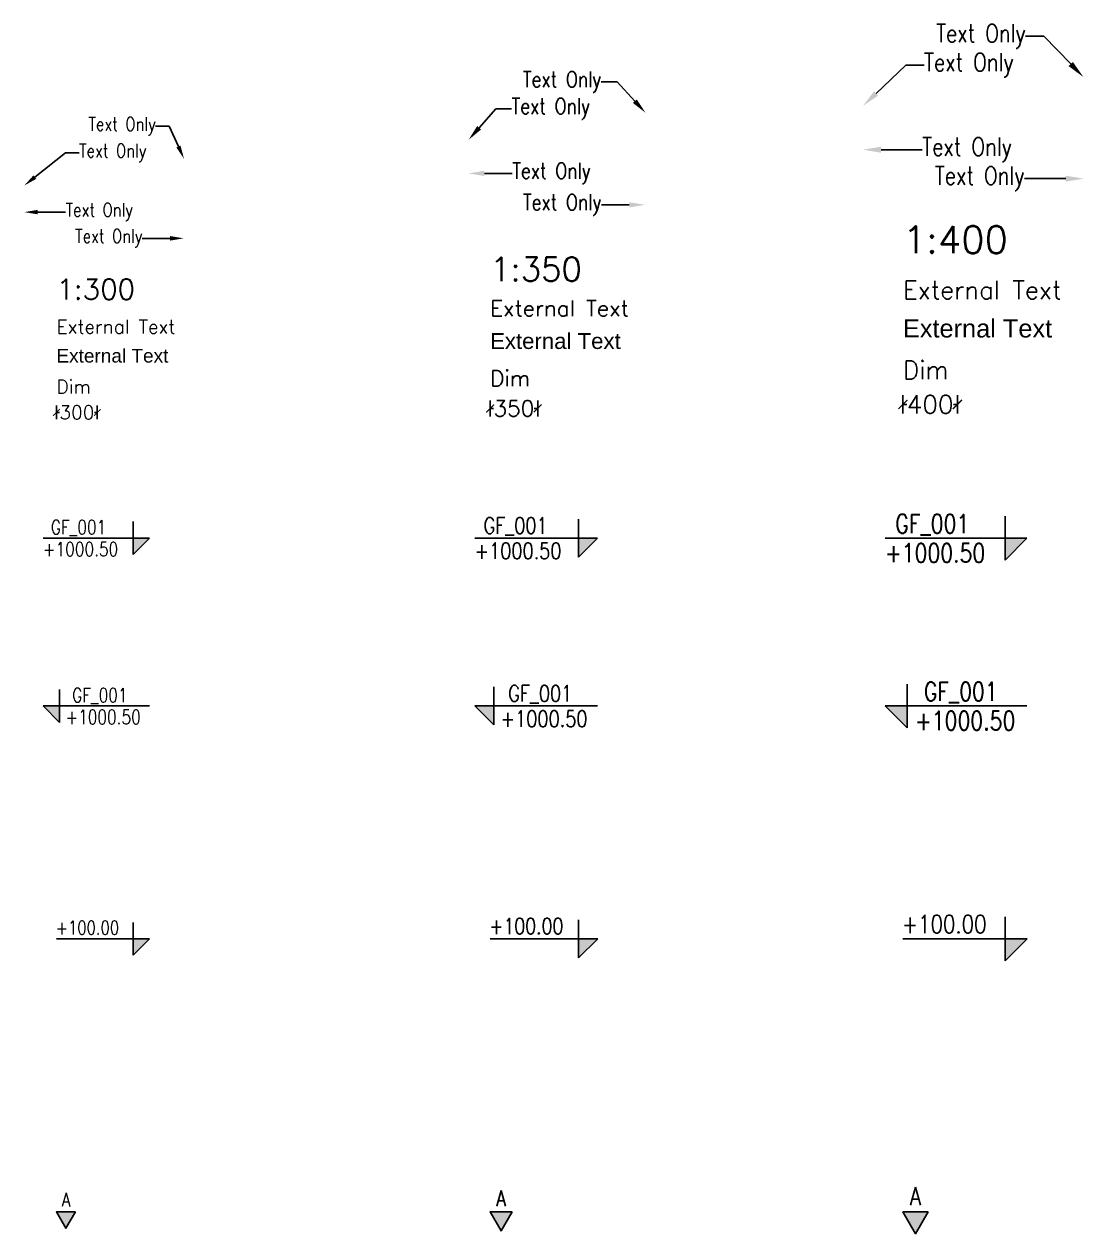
# Model space of a CAD drawing. Header units: millimetres. Extents: x 20588 to 267277, y 8853 to 162867.
# Drawn here: x 78737 to 125473, y 81680 to 135031 of the extents above; entities that cross this region are included whole.
import ezdxf
from ezdxf import colors
from ezdxf.entities.mleader import LeaderData, LeaderLine
from ezdxf.enums import TextEntityAlignment as Align
from ezdxf.math import Vec2, Vec3

# ---------------------------------------------------------------- set-up
doc = ezdxf.new("R2010")
doc.units = ezdxf.units.MM
doc.header["$MEASUREMENT"] = 0
doc.layers.get('Defpoints').update_dxf_attribs({"color": 8})
for name, color, linetype in [('Ano_Tag_Face', 95, 'Continuous'), ('Ano_Tag_Lvl', 95, 'Continuous'), ('Dim_Arc_100', 4, 'Continuous'), ('Dim_Arc_300', 4, 'Continuous'), ('Dim_Arc_350', 4, 'Continuous'), ('Dim_Arc_400', 4, 'Continuous'), ('Hth_Section tag', 204, 'Continuous'), ('Txt_Arc', 95, 'Continuous'), ('Txt_Tag', 95, 'Continuous')]:
    doc.layers.add(name, color=color, linetype=linetype)
doc.styles.add('ARIAL', font='arial.ttf')
doc.styles.add('Jwalant', font='romans.shx', dxfattribs={"width": 0.8})
doc.styles.add('MSA_Standard', font='romans.shx')
doc.dimstyles.new('Msa_1_300', dxfattribs={"dimscale": 300, "dimtxt": 2, "dimasz": 1, "dimexe": 1, "dimexo": 0, "dimgap": 0, "dimtad": 0, "dimdec": 0, "dimzin": 0, "dimdsep": 46, "dimtxsty": 'MSA_Standard', "dimblk": 'ARCHTICK', "dimcen": 0.09, "dimclrd": 4, "dimclre": 4, "dimclrt": 6, "dimadec": 0, "dimazin": 0, "dimtfac": 1, "dimtdec": 0, "dimtofl": 0, "dimtmove": 0, "dimatfit": 3, "dimfxl": 0, "dimtolj": 1, "dimtzin": 0, "dimlwd": -1, "dimlwe": -1, "dimarcsym": 0})
doc.dimstyles.new('Msa_1_350', dxfattribs={"dimscale": 350, "dimtxt": 2, "dimasz": 1, "dimexe": 1, "dimexo": 0, "dimgap": 0, "dimtad": 0, "dimdec": 0, "dimzin": 0, "dimdsep": 46, "dimtxsty": 'MSA_Standard', "dimblk": 'ARCHTICK', "dimcen": 0.09, "dimclrd": 4, "dimclre": 4, "dimclrt": 6, "dimadec": 0, "dimazin": 0, "dimtfac": 1, "dimtdec": 0, "dimtofl": 0, "dimtmove": 0, "dimatfit": 3, "dimfxl": 0, "dimtolj": 1, "dimtzin": 0, "dimlwd": -1, "dimlwe": -1, "dimarcsym": 0})
doc.dimstyles.new('Msa_1_400', dxfattribs={"dimscale": 400, "dimtxt": 2, "dimasz": 1, "dimexe": 1, "dimexo": 0, "dimgap": 0, "dimtad": 0, "dimdec": 0, "dimzin": 0, "dimdsep": 46, "dimtxsty": 'MSA_Standard', "dimblk": 'ARCHTICK', "dimcen": 0.09, "dimclrd": 4, "dimclre": 4, "dimclrt": 6, "dimadec": 0, "dimazin": 0, "dimtfac": 1, "dimtdec": 0, "dimtofl": 0, "dimtmove": 0, "dimatfit": 3, "dimfxl": 0, "dimtolj": 1, "dimtzin": 0, "dimlwd": -1, "dimlwe": -1, "dimarcsym": 0})

# ---------------------------------------------------------------- blocks, each defined once
blk = doc.blocks.new('_ArchTick')
at = {"linetype": 'ByBlock', "const_width": 0.15}
blk.add_lwpolyline([(-0.5, -0.5), (0.5, 0.5)], dxfattribs=at)
blk = doc.blocks.new('*D9')
at = {"layer": 'Defpoints', "color": 0, "transparency": 16777216}
for p in [(81960, 117906), (80160, 117278), (81960, 117278)]:
    blk.add_point(p, dxfattribs=at)
at = {"layer": 'Dim_Arc_300', "color": 4, "transparency": 16777216}
for p, q in [((80160, 117606), (80160, 118206)), ((80160, 117906), (80289, 117906)), ((81960, 117906), (81832, 117906)), ((81960, 117606), (81960, 118206))]:
    blk.add_line(p, q, dxfattribs=at)
at = {"layer": 'Dim_Arc_300', "color": 4, "transparency": 16777216, "xscale": 300, "yscale": 300, "zscale": 300, "rotation": 180}
blk.add_blockref('_ArchTick', (80160, 117906), dxfattribs=at)
at = {"layer": 'Dim_Arc_300', "color": 4, "transparency": 16777216, "xscale": 300, "yscale": 300, "zscale": 300}
blk.add_blockref('_ArchTick', (81960, 117906), dxfattribs=at)
at = {"layer": 'Dim_Arc_300', "color": 6, "transparency": 16777216, "insert": (81060, 117906), "char_height": 600, "attachment_point": 5, "style": 'MSA_Standard'}
blk.add_mtext('\\A1;300', dxfattribs=at)
blk = doc.blocks.new('*D10')
at = {"layer": 'Defpoints', "color": 0, "transparency": 16777216}
for p in [(101387, 118084), (99287, 117351), (101387, 117351)]:
    blk.add_point(p, dxfattribs=at)
at = {"layer": 'Dim_Arc_350', "color": 4, "transparency": 16777216}
for p, q in [((99287, 117734), (99287, 118434)), ((99287, 118084), (99437, 118084)), ((101387, 118084), (101237, 118084)), ((101387, 117734), (101387, 118434))]:
    blk.add_line(p, q, dxfattribs=at)
at = {"layer": 'Dim_Arc_350', "color": 4, "transparency": 16777216, "xscale": 350, "yscale": 350, "zscale": 350, "rotation": 180}
blk.add_blockref('_ArchTick', (99287, 118084), dxfattribs=at)
at = {"layer": 'Dim_Arc_350', "color": 4, "transparency": 16777216, "xscale": 350, "yscale": 350, "zscale": 350}
blk.add_blockref('_ArchTick', (101387, 118084), dxfattribs=at)
at = {"layer": 'Dim_Arc_350', "color": 6, "transparency": 16777216, "insert": (100337, 118084), "char_height": 700, "attachment_point": 5, "style": 'MSA_Standard'}
blk.add_mtext('\\A1;350', dxfattribs=at)
blk = doc.blocks.new('*D11')
at = {"layer": 'Defpoints', "color": 0, "transparency": 16777216}
for p in [(119895, 118262), (117495, 117424), (119895, 117424)]:
    blk.add_point(p, dxfattribs=at)
at = {"layer": 'Dim_Arc_400', "color": 4, "transparency": 16777216}
for p, q in [((117495, 117862), (117495, 118662)), ((119895, 117862), (119895, 118662)), ((117495, 118262), (117666, 118262)), ((119895, 118262), (119723, 118262))]:
    blk.add_line(p, q, dxfattribs=at)
at = {"layer": 'Dim_Arc_400', "color": 4, "transparency": 16777216, "xscale": 400, "yscale": 400, "zscale": 400, "rotation": 180}
blk.add_blockref('_ArchTick', (117495, 118262), dxfattribs=at)
at = {"layer": 'Dim_Arc_400', "color": 4, "transparency": 16777216, "xscale": 400, "yscale": 400, "zscale": 400}
blk.add_blockref('_ArchTick', (119895, 118262), dxfattribs=at)
at = {"layer": 'Dim_Arc_400', "color": 6, "transparency": 16777216, "insert": (118695, 118262), "char_height": 800, "attachment_point": 5, "style": 'MSA_Standard'}
blk.add_mtext('\\A1;400', dxfattribs=at)
blk = doc.blocks.new('Level Tag Elevation')
at = {"layer": 'Hth_Section tag'}
blk.add_hatch(color=256, dxfattribs=at).paths.add_polyline_path([(-10.05, 0), (-6.53, 3.52), (-10.05, 3.52)])
for p, q in [((-10.05, 0), (-10.05, 7.03)), ((-6.53, 3.52), (-26.41, 3.52)), ((-6.53, 3.52), (-10.05, 0)), ((-7.87, 3.52), (-6.53, 3.52)), ((-7.87, 3.52), (-6.53, 3.52))]:
    blk.add_line(p, q)
at = {"layer": 'Txt_Tag', "style": 'Jwalant', "width": 0.8}
blk.add_attdef('ELEVATIONNAME', text='', height=3, dxfattribs=at).set_placement((-26.5, 7.33), align=Align.TOP_LEFT)
blk = doc.blocks.new('Orientation Tag')
at = {"layer": 'Hth_Section tag'}
h = blk.add_hatch(color=256, dxfattribs=at)
h.dxf.hatch_style = 1
h.paths.add_polyline_path([(-7377, 5901), (-7797, 5901), (-7587, 5537)])
at = {"elevation": 0}
blk.add_lwpolyline([(-7377, 5901), (-7797, 5901), (-7587, 5537)], close=True, dxfattribs=at)
blk = doc.blocks.new('Anno_Section Line')
at = {"layer": 'Hth_Section tag'}
blk.add_hatch(color=256, dxfattribs=at).paths.add_polyline_path([(332708, 109763), (335309, 112364), (332708, 112364)])
for p, q in [((332708, 109763), (332708, 114966)), ((335309, 112364), (318506, 112364)), ((332305, 112364), (335309, 112364)), ((335309, 112364), (332305, 112364)), ((332305, 112364), (335309, 112364)), ((332708, 109763), (332708, 112364)), ((335309, 112364), (332708, 109763))]:
    blk.add_line(p, q)
at = {"layer": 'Txt_Tag', "linetype": 'ByBlock', "style": 'Jwalant', "width": 0.8}
blk.add_attdef('ELEVATIONNAME', text='', height=2220, dxfattribs=at).set_placement((318500, 115189), align=Align.TOP_LEFT)
at = {"layer": 'Txt_Tag', "style": 'Jwalant', "width": 0.8}
blk.add_attdef('ELEVATIONHEIGHT', text='', height=2220, dxfattribs=at).set_placement((318488, 111730), align=Align.TOP_LEFT)

msp = doc.modelspace()

# ---------------------------------------------------------------- block references
at = {"layer": 'Ano_Tag_Face'}
for p, xscale, yscale, zscale in [((95729.3, 70866.1, 0), 1.99675495509489, 1.99675495509489, 1.99675495509489), ((117278.6, 69033.3, 0), 2.307361281442951, 2.307361281442951, 2.307361281442951), ((138253.5, 66938.6, 0), 2.662339940126503, 2.662339940126503, 2.662339940126503)]:
    msp.add_blockref('Orientation Tag', p, dxfattribs=dict(at, xscale=xscale, yscale=yscale, zscale=zscale))
at = {"layer": 'Ano_Tag_Lvl'}
for p, xscale, yscale, zscale in [((-9352.5, 80992.4), 0.2791970802919783, 0.2791970802919783, 0.2791970802919783), ((-4149.2, 76112.3), 0.3226277372262746, 0.3226277372262746, 0.3226277372262746), ((-1855.5, 70529.4), 0.3722627737226266, 0.3722627737226266, 0.3722627737226266)]:
    msp.add_blockref('Anno_Section Line', p, dxfattribs=dict(at, xscale=xscale, yscale=yscale, zscale=zscale)).add_auto_attribs({'ELEVATIONNAME': ' GF_001', 'ELEVATIONHEIGHT': '+1000.50'})
ref = msp.add_blockref('Anno_Section Line', (173190.9, 73589.3), dxfattribs=dict(at, xscale=-0.2791970802919783, yscale=0.2791970802919783, zscale=0.2791970802919783))
ref.add_attrib('ELEVATIONNAME', ' GF_001', dxfattribs={"layer": 'Txt_Tag', "linetype": 'ByBlock', "height": 619.82, "style": 'Jwalant', "width": 0.8}).set_placement((80512.3, 105749.7), align=Align.TOP_LEFT)
ref.add_attrib('ELEVATIONHEIGHT', '+1000.50', dxfattribs={"layer": 'Txt_Tag', "height": 619.82, "style": 'Jwalant', "width": 0.8}).set_placement((80562.9, 104783.9), align=Align.TOP_LEFT)
ref = msp.add_blockref('Anno_Section Line', (206789.7, 68709.3), dxfattribs=dict(at, xscale=-0.3226277372262746, yscale=0.3226277372262746, zscale=0.3226277372262746))
ref.add_attrib('ELEVATIONNAME', ' GF_001', dxfattribs={"layer": 'Txt_Tag', "linetype": 'ByBlock', "height": 716.23, "style": 'Jwalant', "width": 0.8}).set_placement((99694.5, 105872.3), align=Align.TOP_LEFT)
ref.add_attrib('ELEVATIONHEIGHT', '+1000.50', dxfattribs={"layer": 'Txt_Tag', "height": 716.23, "style": 'Jwalant', "width": 0.8}).set_placement((99753, 104756.3), align=Align.TOP_LEFT)
ref = msp.add_blockref('Anno_Section Line', (241535.6, 63132.1), dxfattribs=dict(at, xscale=-0.3722627737226266, yscale=0.3722627737226266, zscale=0.3722627737226266))
ref.add_attrib('ELEVATIONNAME', ' GF_001', dxfattribs={"layer": 'Txt_Tag', "linetype": 'ByBlock', "height": 826.42, "style": 'Jwalant', "width": 0.8}).set_placement((117964.1, 106012.5), align=Align.TOP_LEFT)
ref.add_attrib('ELEVATIONHEIGHT', '+1000.50', dxfattribs={"layer": 'Txt_Tag', "height": 826.42, "style": 'Jwalant', "width": 0.8}).set_placement((118031.7, 104724.8), align=Align.TOP_LEFT)
ref = msp.add_blockref('Level Tag Elevation', (105590.5, 93850.1), dxfattribs=dict(at, xscale=238.6799999999936, yscale=238.6799999999936, zscale=238.6799999999936))
ref.add_attrib('ELEVATIONNAME', '+100.00', dxfattribs={"layer": '0', "height": 700, "style": 'Jwalant', "width": 0.8}).set_placement((99251.7, 95600.6), align=Align.TOP_LEFT)
ref = msp.add_blockref('Level Tag Elevation', (124767.2, 93721), dxfattribs=dict(at, xscale=275.399999999995, yscale=275.399999999995, zscale=275.399999999995))
ref.add_attrib('ELEVATIONNAME', '+100.00', dxfattribs={"layer": '0', "height": 800, "style": 'Jwalant', "width": 0.8}).set_placement((117453.3, 95740.8), align=Align.TOP_LEFT)
ref = msp.add_blockref('Level Tag Elevation', (85614.6, 93963.1), dxfattribs=dict(at, xscale=206.5499999999959, yscale=206.5499999999959, zscale=206.5499999999959))
ref.add_attrib('ELEVATIONNAME', '+100.00', dxfattribs={"layer": '0', "height": 600, "style": 'Jwalant', "width": 0.8}).set_placement((80129.1, 95478), align=Align.TOP_LEFT)

# ---------------------------------------------------------------- texts
at = {"layer": 'Ano_Tag_Face', "attachment_point": 2, "style": 'Jwalant'}
for width, insert, char_height in [(1620.844, (80581, 83483.3), 600), (801.638, (99772.9, 83594.2), 700), (801.638, (118054, 83742), 800)]:
    msp.add_mtext_dynamic_manual_height_columns('A', width=width, gutter_width=12.5, heights=[0], dxfattribs=dict(at, insert=insert, char_height=char_height))
at = {"layer": 'Dim_Arc_100', "attachment_point": 1, "style": 'MSA_Standard'}
for insert, char_height, width in [((117494.5, 120177.9), 800, 1714.286), ((99287.5, 119760.3), 700, 1500)]:
    msp.add_mtext('Dim', dxfattribs=dict(at, insert=insert, char_height=char_height, width=width))
at = {"layer": 'Dim_Arc_300', "insert": (80160.1, 119342.8), "char_height": 600, "width": 1285.714, "attachment_point": 1, "style": 'MSA_Standard'}
msp.add_mtext('Dim', dxfattribs=at)
at = {"layer": 'Txt_Arc', "style": 'MSA_Standard'}
for s, height, p in [('1:400', 1200, (117494.5, 124927.4)), ('1:350', 1050, (99287.5, 123702.6)), ('1:300', 900, (80160.1, 122888.6))]:
    msp.add_text(s, height=height, dxfattribs=at).set_placement(p)
at = {"layer": 'Txt_Arc', "attachment_point": 1}
for insert, char_height, width, style in [((117494.5, 123704.5), 800, 14524.342, 'MSA_Standard'), ((99287.5, 122846.2), 700, 7940.219, 'MSA_Standard'), ((80160.1, 121987.8), 600, 5920.286, 'MSA_Standard'), ((117494.5, 122012.8), 800, 14524.342, 'ARIAL'), ((99287.5, 121405.9), 700, 6614.377, 'ARIAL'), ((80160.1, 120707.5), 600, 4937.787, 'ARIAL')]:
    msp.add_mtext('External Text', dxfattribs=dict(at, insert=insert, char_height=char_height, width=width, style=style))

# ---------------------------------------------------------------- dimensions: what is measured, and where the dimension line sits
at = {"layer": 'Dim_Arc_300'}
dim = msp.add_linear_dim(base=(81960.1, 117905.5), p1=(80160.1, 117277.6), p2=(81960.1, 117277.6), text='300', dimstyle='Msa_1_300', dxfattribs=at)
dim.commit()
dim.dimension.update_dxf_attribs({"geometry": '*D9', "text_midpoint": (81060.1, 117905.5)})
at = {"layer": 'Dim_Arc_350'}
dim = msp.add_linear_dim(base=(101387.5, 118083.5), p1=(99287.5, 117350.9), p2=(101387.5, 117350.9), text='350', dimstyle='Msa_1_350', dxfattribs=at)
dim.commit()
dim.dimension.update_dxf_attribs({"geometry": '*D10', "text_midpoint": (100337.5, 118083.5)})
at = {"layer": 'Dim_Arc_400'}
dim = msp.add_linear_dim(base=(119894.5, 118261.5), p1=(117494.5, 117424.3), p2=(119894.5, 117424.3), text='400', dimstyle='Msa_1_400', dxfattribs=at)
dim.commit()
dim.dimension.update_dxf_attribs({"geometry": '*D11', "text_midpoint": (118694.5, 118261.5)})

# ---------------------------------------------------------------- leaders
at = {"layer": 'Txt_Arc'}
ml = msp.add_multileader_mtext('Standard', dxfattribs=at)
ml.set_content('{\\Fsimplex|c0;Text Only}', color=256, style='Jwalant')
ml.set_leader_properties()
ml.build(insert=Vec2(0, 0))
ml.multileader.update_dxf_attribs({"dogleg_length": 800, "arrow_head_size": 800})
ctx = ml.context
ctx.base_point, ctx.char_height, ctx.arrow_head_size, ctx.landing_gap_size, ctx.plane_origin = Vec3(118221.5, 134497.2), 800, 800, 1, Vec3(126329.3, 132701.6)
ctx.text_align_type = 2
notes = []
notes.append((ctx, [(0, (1, 1, 0), (123708.2, 134497.2), (-1, 0), 800, [(0, [(125453.6, 132701.6)], 0, [])])]))
ctx.mtext.insert, ctx.mtext.width, ctx.mtext.alignment, ctx.mtext.flow_direction = Vec3(122907.2, 135030.6), 4684.655, 3, 5
ml = msp.add_multileader_mtext('Standard', dxfattribs=at)
ml.set_content('{\\Fsimplex|c0;Text Only}', color=256, style='Jwalant')
ml.set_leader_properties()
ml.build(insert=Vec2(0, 0))
ml.multileader.update_dxf_attribs({"text_right_attachment_type": 6, "dogleg_length": 800, "arrow_head_size": 800})
ctx = ml.context
ctx.base_point, ctx.char_height, ctx.arrow_head_size, ctx.landing_gap_size, ctx.plane_origin = Vec3(118425.1, 133221.8), 800, 800, 1, Vec3(115003.9, 131426.2)
ctx.right_attachment = 6
notes.append((ctx, [(0, (1, 1, 0), (117625.1, 133221.8), (1, 0), 800, [(0, [(115733.4, 131426.2)], 0, [])])]))
ctx.mtext.insert, ctx.mtext.width, ctx.mtext.flow_direction = Vec3(118426.1, 133755.2), 4684.655, 5
ml = msp.add_multileader_mtext('Standard', dxfattribs=at)
ml.set_content('{\\Fsimplex|c0;Text Only}', color=256, style='Jwalant')
ml.set_leader_properties()
ml.build(insert=Vec2(0, 0))
ml.multileader.update_dxf_attribs({"dogleg_length": 700, "arrow_head_size": 700})
ctx = ml.context
ctx.base_point, ctx.char_height, ctx.arrow_head_size, ctx.landing_gap_size, ctx.plane_origin = Vec3(100082.9, 132484.2), 700, 700, 1, Vec3(106826.4, 131119.4)
ctx.text_align_type = 2
notes.append((ctx, [(0, (1, 1, 0), (104891.1, 132484.2), (-1, 0), 700, [(0, [(106145.1, 131119.4)], 0, [])])]))
ctx.mtext.insert, ctx.mtext.width, ctx.mtext.defined_height, ctx.mtext.alignment, ctx.mtext.flow_direction = Vec3(104190.1, 132950.8), 4106.195, 933.3, 3, 5
ml = msp.add_multileader_mtext('Standard', dxfattribs=at)
ml.set_content('{\\Fsimplex|c0;Text Only}', color=256, style='Jwalant')
ml.set_leader_properties()
ml.build(insert=Vec2(0, 0))
ml.multileader.update_dxf_attribs({"text_right_attachment_type": 6, "dogleg_length": 700, "arrow_head_size": 700})
ctx = ml.context
ctx.base_point, ctx.char_height, ctx.arrow_head_size, ctx.landing_gap_size, ctx.plane_origin = Vec3(100235.5, 131300.4), 700, 700, 1, Vec3(97600.2, 129935.6)
ctx.right_attachment = 6
notes.append((ctx, [(0, (1, 1, 0), (99535.5, 131300.4), (1, 0), 700, [(0, [(98341.9, 129935.6)], 0, [])])]))
ctx.mtext.insert, ctx.mtext.width, ctx.mtext.defined_height, ctx.mtext.flow_direction = Vec3(100236.5, 131767), 4106.195, 933.3, 5
ml = msp.add_multileader_mtext('Standard', dxfattribs=at)
ml.set_content('{\\Fsimplex|c0;Text Only}', color=256, style='Jwalant')
ml.set_leader_properties()
ml.build(insert=Vec2(0, 0))
ml.multileader.update_dxf_attribs({"dogleg_length": 600, "arrow_head_size": 600})
ctx = ml.context
ctx.base_point, ctx.char_height, ctx.arrow_head_size, ctx.landing_gap_size, ctx.plane_origin = Vec3(81105.2, 130528.3), 600, 600, 1, Vec3(86956.8, 129089.2)
ctx.text_align_type = 2
notes.append((ctx, [(0, (1, 1, 0), (85135, 130528.3), (-1, 0), 600, [(0, [(85787.8, 129089.2)], 0, [])])]))
ctx.mtext.insert, ctx.mtext.width, ctx.mtext.defined_height, ctx.mtext.alignment, ctx.mtext.flow_direction = Vec3(84534, 130928.3), 3427.757, 1216.9, 3, 5
ml = msp.add_multileader_mtext('Standard', dxfattribs=at)
ml.set_content('{\\Fsimplex|c0;Text Only}', color=256, style='Jwalant')
ml.set_leader_properties()
ml.build(insert=Vec2(0, 0))
ml.multileader.update_dxf_attribs({"text_right_attachment_type": 6, "dogleg_length": 600, "arrow_head_size": 600})
ctx = ml.context
ctx.base_point, ctx.char_height, ctx.arrow_head_size, ctx.landing_gap_size, ctx.plane_origin = Vec3(81158.7, 129351.9), 600, 600, 1, Vec3(78736.9, 127912.8)
ctx.right_attachment = 6
notes.append((ctx, [(0, (1, 1, 0), (80558.7, 129351.9), (1, 0), 600, [(0, [(78736.9, 127912.8)], 0, [])])]))
ctx.mtext.insert, ctx.mtext.width, ctx.mtext.defined_height, ctx.mtext.flow_direction = Vec3(81159.7, 129751.9), 3427.757, 1216.9, 5
ml = msp.add_multileader_mtext('Standard', dxfattribs=at)
ml.set_content('{\\Fsimplex|c0;Text Only}', color=256, style='Jwalant')
ml.set_leader_properties()
ml.build(insert=Vec2(0, 0))
ml.multileader.update_dxf_attribs({"has_dogleg": 0, "text_right_attachment_type": 6, "dogleg_length": 1, "arrow_head_size": 800})
ctx = ml.context
ctx.base_point, ctx.char_height, ctx.arrow_head_size, ctx.landing_gap_size, ctx.plane_origin = Vec3(118349.2, 129494.1), 800, 800, 1, Vec3(115730.2, 129494.1)
ctx.right_attachment = 6
notes.append((ctx, [(0, (1, 1, 0), (118348.2, 129494.1), (1, 0), 1, [(0, [(115730.2, 129494.1)], 0, [])])]))
ctx.mtext.insert, ctx.mtext.flow_direction = Vec3(118350.2, 130027.4), 5
ml = msp.add_multileader_mtext('Standard', dxfattribs=at)
ml.set_content('{\\Fsimplex|c0;Text Only}', color=256, style='Jwalant')
ml.set_leader_properties()
ml.build(insert=Vec2(0, 0))
ml.multileader.update_dxf_attribs({"has_dogleg": 0, "text_right_attachment_type": 6, "dogleg_length": 1, "arrow_head_size": 700})
ctx = ml.context
ctx.base_point, ctx.char_height, ctx.arrow_head_size, ctx.landing_gap_size, ctx.plane_origin = Vec3(100266, 128449.2), 700, 700, 1, Vec3(98333.6, 128449.2)
ctx.right_attachment = 6
notes.append((ctx, [(0, (1, 1, 0), (100265, 128449.2), (1, 0), 1, [(0, [(98333.6, 128449.2)], 0, [])])]))
ctx.mtext.insert, ctx.mtext.flow_direction = Vec3(100267, 128915.8), 5
ml = msp.add_multileader_mtext('Standard', dxfattribs=at)
ml.set_content('{\\Fsimplex|c0;Text Only}', color=256, style='Jwalant')
ml.set_leader_properties()
ml.build(insert=Vec2(0, 0))
ml.multileader.update_dxf_attribs({"has_dogleg": 0, "dogleg_length": 1, "arrow_head_size": 800})
ctx = ml.context
ctx.base_point, ctx.char_height, ctx.arrow_head_size, ctx.landing_gap_size, ctx.plane_origin = Vec3(118341.9, 128218.7), 800, 800, 1, Vec3(125473.4, 128218.7)
ctx.text_align_type = 2
notes.append((ctx, [(0, (1, 1, 0), (122855.3, 128218.7), (-1, 0), 1, [(0, [(125473.4, 128218.7)], 0, [])])]))
ctx.mtext.insert, ctx.mtext.alignment, ctx.mtext.flow_direction = Vec3(122853.3, 128752), 3, 5
ml = msp.add_multileader_mtext('Standard', dxfattribs=at)
ml.set_content('{\\Fsimplex|c0;Text Only}', color=256, style='Jwalant')
ml.set_leader_properties()
ml.build(insert=Vec2(0, 0))
ml.multileader.update_dxf_attribs({"has_dogleg": 0, "dogleg_length": 1, "arrow_head_size": 700})
ctx = ml.context
ctx.base_point, ctx.char_height, ctx.arrow_head_size, ctx.landing_gap_size, ctx.plane_origin = Vec3(100246.3, 127063.6), 700, 700, 1, Vec3(106127.3, 127063.6)
ctx.text_align_type = 2
notes.append((ctx, [(0, (1, 1, 0), (104195.9, 127063.6), (-1, 0), 1, [(0, [(106127.3, 127063.6)], 0, [])])]))
ctx.mtext.insert, ctx.mtext.alignment, ctx.mtext.flow_direction = Vec3(104193.9, 127530.3), 3, 5
ml = msp.add_multileader_mtext('Standard', dxfattribs=at)
ml.set_content('{\\Fsimplex|c0;Text Only}', color=256, style='Jwalant')
ml.set_leader_properties()
ml.build(insert=Vec2(0, 0))
ml.multileader.update_dxf_attribs({"has_dogleg": 0, "text_right_attachment_type": 6, "dogleg_length": 1, "arrow_head_size": 600})
ctx = ml.context
ctx.base_point, ctx.char_height, ctx.arrow_head_size, ctx.landing_gap_size, ctx.plane_origin = Vec3(80564.1, 126742.5), 600, 600, 1, Vec3(78736.9, 126742.5)
ctx.right_attachment = 6
notes.append((ctx, [(0, (1, 1, 0), (80563.1, 126742.5), (1, 0), 1, [(0, [(78736.9, 126742.5)], 0, [])])]))
ctx.mtext.insert, ctx.mtext.flow_direction = Vec3(80565.1, 127142.5), 5
ml = msp.add_multileader_mtext('Standard', dxfattribs=at)
ml.set_content('{\\Fsimplex|c0;Text Only}', color=256, style='Jwalant')
ml.set_leader_properties()
ml.build(insert=Vec2(0, 0))
ml.multileader.update_dxf_attribs({"has_dogleg": 0, "dogleg_length": 1, "arrow_head_size": 600})
ctx = ml.context
ctx.base_point, ctx.char_height, ctx.arrow_head_size, ctx.landing_gap_size, ctx.plane_origin = Vec3(80563, 125585.8), 600, 600, 1, Vec3(85775, 125585.8)
ctx.text_align_type = 2
notes.append((ctx, [(0, (1, 1, 0), (83948.8, 125585.8), (-1, 0), 1, [(0, [(85775, 125585.8)], 0, [])])]))
ctx.mtext.insert, ctx.mtext.alignment, ctx.mtext.flow_direction = Vec3(83946.8, 125985.8), 3, 5
for ctx, leaders in notes:
    for number, flags, end, landing, length, lines in leaders:
        leader = LeaderData()
        leader.index, (leader.has_last_leader_line, leader.has_dogleg_vector, leader.attachment_direction) = number, flags
        leader.last_leader_point, leader.dogleg_vector, leader.dogleg_length = Vec3(end), Vec3(landing), length
        for number, points, colour, breaks in lines:
            line = LeaderLine()
            line.index, line.vertices, line.color, line.breaks = number, Vec3.list(points), colors.encode_raw_color(colour), breaks
            leader.lines.append(line)
        ctx.leaders.append(leader)

doc.saveas('drawing.dxf')
